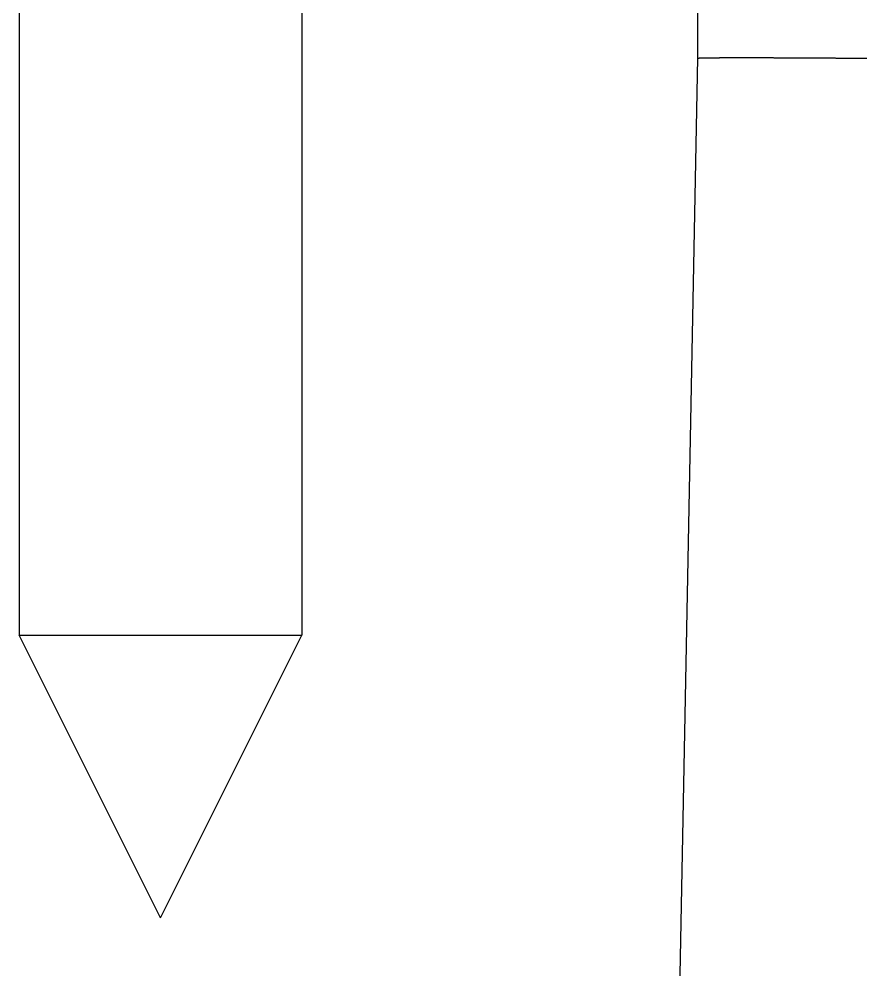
# Model space of a CAD drawing. Extents: x 3.27 to 9.48, y 3.29 to 7.63.
# Drawn here: x 3.3516 to 3.6469, y 3.9402 to 4.2714 of the extents above; entities that cross this region are included whole.
import ezdxf

# ---------------------------------------------------------------- set-up
doc = ezdxf.new("R2010")
doc.units = 0
doc.layers.add('VISIBLE_EDGES_ANSI_', color=7, linetype='CONTINUOUS')

msp = doc.modelspace()

# ---------------------------------------------------------------- linework, layer by layer
at = {"layer": 'VISIBLE_EDGES_ANSI_'}
for p, q in [((3.58786, 4.39048), (3.58786, 4.2578)), ((3.35164, 4.34225), (3.35164, 4.05682)), ((3.45007, 4.34225), (3.45007, 4.05682)), ((3.58786, 4.2578), (3.5731, 3.48024)), ((3.64691, 4.2578), (3.64692, 4.2578)), ((3.35164, 4.05682), (3.45007, 4.05682)), ((3.40085, 3.95839), (3.35164, 4.05682)), ((3.40085, 3.95839), (3.45007, 4.05682))]:
    msp.add_line(p, q, dxfattribs=at)
msp.add_polyline3d([(3.58786, 4.2578, 0), (3.58786, 4.2578, 0), (3.58786, 4.25781, 0), (3.58787, 4.25781, 0), (3.58787, 4.25781, 0), (3.58787, 4.25781, 0), (3.58788, 4.25781, 0), (3.58789, 4.25782, 0), (3.58789, 4.25782, 0), (3.5879, 4.25782, 0), (3.58791, 4.25782, 0), (3.58792, 4.25782, 0), (3.58793, 4.25783, 0), (3.58795, 4.25783, 0), (3.58796, 4.25783, 0), (3.58797, 4.25783, 0), (3.58799, 4.25783, 0), (3.58801, 4.25784, 0), (3.58802, 4.25784, 0), (3.58804, 4.25784, 0), (3.58806, 4.25784, 0), (3.58808, 4.25784, 0), (3.5881, 4.25785, 0), (3.58813, 4.25785, 0), (3.58815, 4.25785, 0), (3.58817, 4.25785, 0), (3.5882, 4.25785, 0), (3.58823, 4.25786, 0), (3.58825, 4.25786, 0), (3.58828, 4.25786, 0), (3.58831, 4.25786, 0), (3.58834, 4.25786, 0), (3.58837, 4.25787, 0), (3.58841, 4.25787, 0), (3.58844, 4.25787, 0), (3.58847, 4.25787, 0), (3.58851, 4.25787, 0), (3.58854, 4.25787, 0), (3.58858, 4.25788, 0), (3.58862, 4.25788, 0), (3.58866, 4.25788, 0), (3.5887, 4.25788, 0), (3.58874, 4.25788, 0), (3.58878, 4.25789, 0), (3.58883, 4.25789, 0), (3.58887, 4.25789, 0), (3.58892, 4.25789, 0), (3.58896, 4.25789, 0), (3.58901, 4.25789, 0), (3.58906, 4.2579, 0), (3.58911, 4.2579, 0), (3.58916, 4.2579, 0), (3.58921, 4.2579, 0), (3.58926, 4.2579, 0), (3.58931, 4.2579, 0), (3.58937, 4.2579, 0), (3.58942, 4.25791, 0), (3.58948, 4.25791, 0), (3.58953, 4.25791, 0), (3.58959, 4.25791, 0), (3.58965, 4.25791, 0), (3.58971, 4.25791, 0), (3.58977, 4.25792, 0), (3.58983, 4.25792, 0), (3.58989, 4.25792, 0), (3.58996, 4.25792, 0), (3.59002, 4.25792, 0), (3.59009, 4.25792, 0), (3.59015, 4.25792, 0), (3.59022, 4.25793, 0), (3.59029, 4.25793, 0), (3.59036, 4.25793, 0), (3.59043, 4.25793, 0), (3.5905, 4.25793, 0), (3.59057, 4.25793, 0), (3.59065, 4.25793, 0), (3.59072, 4.25793, 0), (3.59079, 4.25794, 0), (3.59087, 4.25794, 0), (3.59095, 4.25794, 0), (3.59103, 4.25794, 0), (3.5911, 4.25794, 0), (3.59118, 4.25794, 0), (3.59126, 4.25794, 0), (3.59135, 4.25794, 0), (3.59143, 4.25795, 0), (3.59151, 4.25795, 0), (3.5916, 4.25795, 0), (3.59168, 4.25795, 0), (3.59177, 4.25795, 0), (3.59186, 4.25795, 0), (3.59194, 4.25795, 0), (3.59203, 4.25795, 0), (3.59212, 4.25796, 0), (3.59221, 4.25796, 0), (3.59231, 4.25796, 0), (3.5924, 4.25796, 0), (3.59249, 4.25796, 0), (3.59259, 4.25796, 0), (3.59268, 4.25796, 0), (3.59278, 4.25796, 0), (3.59288, 4.25796, 0), (3.59297, 4.25796, 0), (3.59307, 4.25797, 0), (3.59317, 4.25797, 0), (3.59327, 4.25797, 0), (3.59338, 4.25797, 0), (3.59348, 4.25797, 0), (3.59358, 4.25797, 0), (3.59369, 4.25797, 0), (3.59379, 4.25797, 0), (3.5939, 4.25797, 0), (3.59401, 4.25797, 0), (3.59411, 4.25797, 0), (3.59422, 4.25798, 0), (3.59433, 4.25798, 0), (3.59444, 4.25798, 0), (3.59455, 4.25798, 0), (3.59467, 4.25798, 0), (3.59478, 4.25798, 0), (3.59489, 4.25798, 0), (3.59501, 4.25798, 0), (3.59513, 4.25798, 0), (3.59524, 4.25798, 0), (3.59536, 4.25798, 0), (3.59548, 4.25798, 0), (3.5956, 4.25798, 0), (3.59572, 4.25799, 0), (3.59584, 4.25799, 0), (3.59596, 4.25799, 0), (3.59608, 4.25799, 0), (3.59621, 4.25799, 0), (3.59633, 4.25799, 0), (3.59646, 4.25799, 0), (3.59658, 4.25799, 0), (3.59671, 4.25799, 0), (3.59684, 4.25799, 0), (3.59696, 4.25799, 0), (3.59709, 4.25799, 0), (3.59722, 4.25799, 0), (3.59735, 4.25799, 0), (3.59749, 4.25799, 0), (3.59762, 4.25799, 0), (3.59775, 4.25799, 0), (3.59789, 4.25799, 0), (3.59802, 4.258, 0), (3.59816, 4.258, 0), (3.59829, 4.258, 0), (3.59843, 4.258, 0), (3.59857, 4.258, 0), (3.59871, 4.258, 0), (3.59885, 4.258, 0), (3.59899, 4.258, 0), (3.59913, 4.258, 0), (3.59927, 4.258, 0), (3.59942, 4.258, 0), (3.59956, 4.258, 0), (3.59971, 4.258, 0), (3.59985, 4.258, 0), (3.6, 4.258, 0), (3.60015, 4.258, 0), (3.60029, 4.258, 0), (3.60044, 4.258, 0), (3.60059, 4.258, 0), (3.60074, 4.258, 0), (3.60089, 4.258, 0), (3.60105, 4.258, 0), (3.6012, 4.258, 0), (3.60135, 4.258, 0), (3.60151, 4.258, 0), (3.60166, 4.258, 0), (3.60182, 4.258, 0), (3.60197, 4.258, 0), (3.60213, 4.258, 0), (3.60229, 4.258, 0), (3.60245, 4.258, 0), (3.60261, 4.258, 0), (3.60277, 4.258, 0), (3.60293, 4.258, 0), (3.60309, 4.258, 0), (3.60325, 4.258, 0), (3.60342, 4.258, 0), (3.60358, 4.258, 0), (3.60375, 4.258, 0), (3.60391, 4.258, 0), (3.60408, 4.258, 0), (3.60425, 4.258, 0), (3.60441, 4.258, 0), (3.60458, 4.258, 0), (3.60475, 4.258, 0), (3.60492, 4.258, 0), (3.60509, 4.258, 0), (3.60526, 4.258, 0), (3.60544, 4.258, 0), (3.60561, 4.258, 0), (3.60578, 4.258, 0), (3.60596, 4.258, 0), (3.60613, 4.258, 0), (3.60631, 4.258, 0), (3.60649, 4.258, 0), (3.60666, 4.258, 0), (3.60684, 4.258, 0), (3.60702, 4.258, 0), (3.6072, 4.258, 0), (3.60738, 4.258, 0), (3.60756, 4.258, 0), (3.60774, 4.258, 0), (3.60792, 4.258, 0), (3.6081, 4.258, 0), (3.60829, 4.258, 0), (3.60847, 4.258, 0), (3.60865, 4.258, 0), (3.60884, 4.258, 0), (3.60902, 4.258, 0), (3.60921, 4.258, 0), (3.6094, 4.258, 0), (3.60958, 4.258, 0), (3.60977, 4.258, 0), (3.60996, 4.258, 0), (3.61015, 4.258, 0), (3.61034, 4.258, 0), (3.61053, 4.258, 0), (3.61072, 4.258, 0), (3.61091, 4.25799, 0), (3.6111, 4.25799, 0), (3.61129, 4.25799, 0), (3.61149, 4.25799, 0), (3.61168, 4.25799, 0), (3.61188, 4.25799, 0), (3.61207, 4.25799, 0), (3.61227, 4.25799, 0), (3.61246, 4.25799, 0), (3.61266, 4.25799, 0), (3.61286, 4.25799, 0), (3.61305, 4.25799, 0), (3.61325, 4.25799, 0), (3.61345, 4.25799, 0), (3.61365, 4.25799, 0), (3.61385, 4.25799, 0), (3.61405, 4.25799, 0), (3.61425, 4.25799, 0), (3.61445, 4.25798, 0), (3.61465, 4.25798, 0), (3.61486, 4.25798, 0), (3.61506, 4.25798, 0), (3.61526, 4.25798, 0), (3.61547, 4.25798, 0), (3.61567, 4.25798, 0), (3.61588, 4.25798, 0), (3.61608, 4.25798, 0), (3.61629, 4.25798, 0), (3.6165, 4.25798, 0), (3.61671, 4.25798, 0), (3.61691, 4.25798, 0), (3.61712, 4.25798, 0), (3.61733, 4.25797, 0), (3.61754, 4.25797, 0), (3.61775, 4.25797, 0), (3.61796, 4.25797, 0), (3.61817, 4.25797, 0), (3.61838, 4.25797, 0), (3.6186, 4.25797, 0), (3.61881, 4.25797, 0), (3.61902, 4.25797, 0), (3.61923, 4.25797, 0), (3.61945, 4.25797, 0), (3.61966, 4.25796, 0), (3.61988, 4.25796, 0), (3.62009, 4.25796, 0), (3.62031, 4.25796, 0), (3.62052, 4.25796, 0), (3.62074, 4.25796, 0), (3.62096, 4.25796, 0), (3.62118, 4.25796, 0), (3.62139, 4.25796, 0), (3.62161, 4.25796, 0), (3.62183, 4.25796, 0), (3.62205, 4.25795, 0), (3.62227, 4.25795, 0), (3.62249, 4.25795, 0), (3.62271, 4.25795, 0), (3.62293, 4.25795, 0), (3.62316, 4.25795, 0), (3.62338, 4.25795, 0), (3.6236, 4.25795, 0), (3.62382, 4.25795, 0), (3.62405, 4.25794, 0), (3.62427, 4.25794, 0), (3.6245, 4.25794, 0), (3.62472, 4.25794, 0), (3.62495, 4.25794, 0), (3.62517, 4.25794, 0), (3.6254, 4.25794, 0), (3.62562, 4.25794, 0), (3.62585, 4.25794, 0), (3.62608, 4.25793, 0), (3.6263, 4.25793, 0), (3.62653, 4.25793, 0), (3.62676, 4.25793, 0), (3.62699, 4.25793, 0), (3.62721, 4.25793, 0), (3.62744, 4.25793, 0), (3.62767, 4.25793, 0), (3.6279, 4.25792, 0), (3.62813, 4.25792, 0), (3.62836, 4.25792, 0), (3.62859, 4.25792, 0), (3.62882, 4.25792, 0), (3.62905, 4.25792, 0), (3.62928, 4.25792, 0), (3.62951, 4.25791, 0), (3.62974, 4.25791, 0), (3.62998, 4.25791, 0), (3.63021, 4.25791, 0), (3.63044, 4.25791, 0), (3.63067, 4.25791, 0), (3.63091, 4.25791, 0), (3.63114, 4.25791, 0), (3.63137, 4.2579, 0), (3.6316, 4.2579, 0), (3.63184, 4.2579, 0), (3.63207, 4.2579, 0), (3.63231, 4.2579, 0), (3.63254, 4.2579, 0), (3.63277, 4.2579, 0), (3.63301, 4.25789, 0), (3.63324, 4.25789, 0), (3.63348, 4.25789, 0), (3.63372, 4.25789, 0), (3.63395, 4.25789, 0), (3.63419, 4.25789, 0), (3.63442, 4.25789, 0), (3.63466, 4.25788, 0), (3.6349, 4.25788, 0), (3.63513, 4.25788, 0), (3.63537, 4.25788, 0), (3.63561, 4.25788, 0), (3.63584, 4.25788, 0), (3.63608, 4.25787, 0), (3.63632, 4.25787, 0), (3.63656, 4.25787, 0), (3.63679, 4.25787, 0), (3.63703, 4.25787, 0), (3.63727, 4.25787, 0), (3.63751, 4.25787, 0), (3.63775, 4.25786, 0), (3.63799, 4.25786, 0), (3.63823, 4.25786, 0), (3.63847, 4.25786, 0), (3.6387, 4.25786, 0), (3.63894, 4.25786, 0), (3.63918, 4.25785, 0), (3.63942, 4.25785, 0), (3.63966, 4.25785, 0), (3.6399, 4.25785, 0), (3.64014, 4.25785, 0), (3.64038, 4.25785, 0), (3.64062, 4.25784, 0), (3.64086, 4.25784, 0), (3.64111, 4.25784, 0), (3.64135, 4.25784, 0), (3.64159, 4.25784, 0), (3.64183, 4.25784, 0), (3.64207, 4.25783, 0), (3.64231, 4.25783, 0), (3.64255, 4.25783, 0), (3.64279, 4.25783, 0), (3.64303, 4.25783, 0), (3.64328, 4.25783, 0), (3.64352, 4.25782, 0), (3.64376, 4.25782, 0), (3.644, 4.25782, 0), (3.64424, 4.25782, 0), (3.64449, 4.25782, 0), (3.64473, 4.25782, 0), (3.64497, 4.25781, 0), (3.64521, 4.25781, 0), (3.64546, 4.25781, 0), (3.6457, 4.25781, 0), (3.64594, 4.25781, 0), (3.64618, 4.25781, 0), (3.64643, 4.2578, 0), (3.64667, 4.2578, 0), (3.64691, 4.2578, 0)], dxfattribs=at)

doc.saveas('drawing.dxf')
